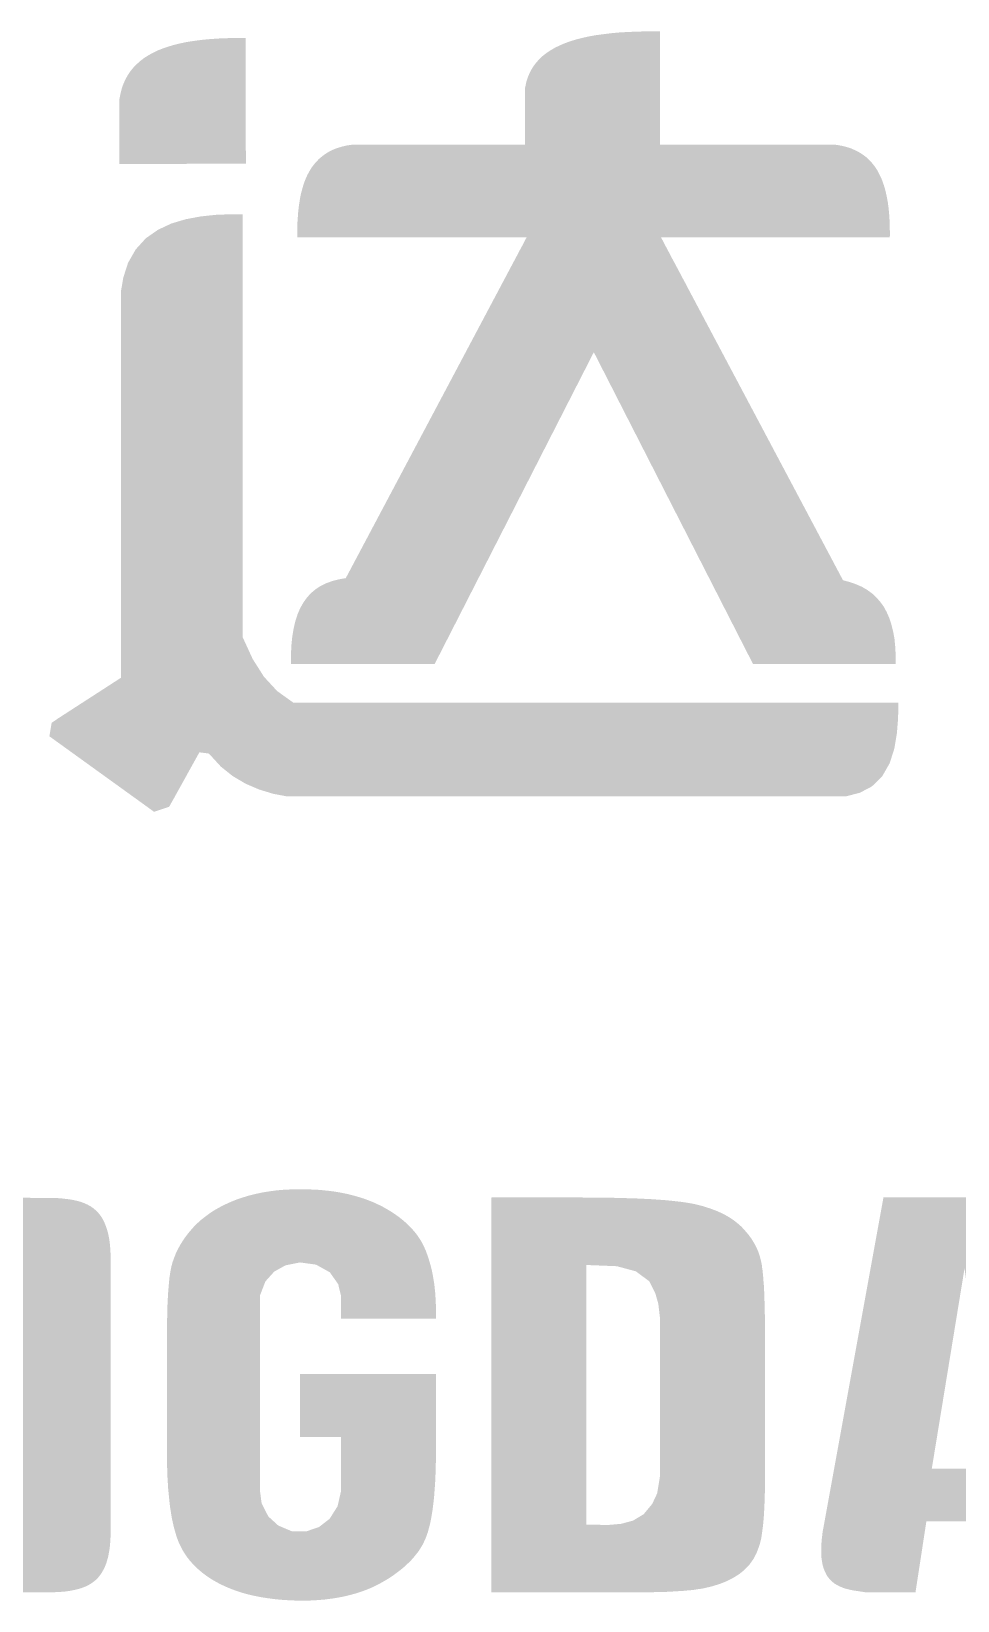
# Model space of a CAD drawing. Extents: x 757 to 8510, y -6585 to 527.
# Drawn here: x 6388.85 to 6396.42, y -827.13 to -814.3 of the extents above; entities that cross this region are included whole.
import ezdxf

# ---------------------------------------------------------------- set-up
doc = ezdxf.new("R2010")
doc.units = 0
doc.header["$MEASUREMENT"] = 0
doc.layers.add('图框', color=92, linetype='CONTINUOUS')

# ---------------------------------------------------------------- blocks, each defined once
blk = doc.blocks.new('LOGO_CD')
at = {"layer": '图框', "linetype": 'Continuous', "lineweight": -3}
h = blk.add_hatch(color=7, dxfattribs=at)
h.dxf.hatch_style = 1
h.paths.add_polyline_path([(49.738, 16.702), (49.706, 16.677), (49.678, 16.651), (49.651, 16.623), (49.628, 16.594), (49.607, 16.562), (49.589, 16.529), (49.573, 16.494), (49.56, 16.457), (49.55, 16.418), (49.542, 16.377), (49.54, 16.367), (49.539, 16.361), (49.539, 16.36), (49.539, 15.839), (50.574, 15.841), (50.574, 15.849), (50.573, 16.869), (50.568, 16.869), (50.559, 16.869), (50.483, 16.869), (50.41, 16.867), (50.34, 16.864), (50.273, 16.859), (50.21, 16.853), (50.15, 16.845), (50.092, 16.836), (50.038, 16.825), (49.986, 16.812), (49.938, 16.798), (49.892, 16.782), (49.849, 16.765), (49.809, 16.745), (49.772, 16.724)])
h = blk.add_hatch(color=7, dxfattribs=at)
h.dxf.hatch_style = 1
h.paths.add_polyline_path([(52.847, 15.197), (52.843, 15.188), (52.838, 15.179), (52.833, 15.169), (52.827, 15.159), (52.822, 15.149), (52.816, 15.138), (52.77, 15.051), (52.762, 15.037), (52.755, 15.023), (52.747, 15.008), (51.391, 12.453), (51.333, 12.443), (51.28, 12.429), (51.23, 12.411), (51.185, 12.389), (51.144, 12.362), (51.107, 12.331), (51.074, 12.295), (51.045, 12.254), (51.019, 12.209), (50.997, 12.158), (50.979, 12.103), (50.965, 12.043), (50.954, 11.978), (50.947, 11.908), (50.943, 11.833), (50.943, 11.752), (52.118, 11.752), (52.118, 11.753), (52.151, 11.817), (52.158, 11.83), (53.419, 14.3), (54.674, 11.842), (54.72, 11.753), (54.72, 11.752), (55.887, 11.752), (55.887, 11.825), (55.883, 11.894), (55.877, 11.958), (55.866, 12.018), (55.852, 12.074), (55.835, 12.126), (55.814, 12.174), (55.79, 12.219), (55.761, 12.259), (55.729, 12.295), (55.694, 12.328), (55.654, 12.357), (55.611, 12.382), (55.563, 12.403), (55.512, 12.421), (55.456, 12.436), (54.19, 14.821), (54.171, 14.858), (54.142, 14.911), (54.133, 14.929), (54.124, 14.946), (54.115, 14.962), (54.082, 15.025), (54.074, 15.039), (54.059, 15.067), (54.052, 15.081), (54.045, 15.094), (54.038, 15.107), (54.019, 15.143), (54.013, 15.154), (53.992, 15.194), (53.988, 15.203), (53.979, 15.219), (53.975, 15.226), (53.968, 15.24), (55.839, 15.24), (55.839, 15.24), (55.839, 15.242), (55.839, 15.248), (55.84, 15.273), (55.839, 15.298), (55.839, 15.322), (55.838, 15.345), (55.838, 15.368), (55.836, 15.391), (55.835, 15.413), (55.833, 15.435), (55.831, 15.457), (55.829, 15.478), (55.826, 15.498), (55.824, 15.518), (55.82, 15.538), (55.817, 15.557), (55.813, 15.576), (55.809, 15.594), (55.805, 15.612), (55.801, 15.629), (55.796, 15.646), (55.791, 15.663), (55.785, 15.679), (55.78, 15.695), (55.774, 15.71), (55.768, 15.725), (55.761, 15.74), (55.754, 15.754), (55.747, 15.768), (55.74, 15.781), (55.732, 15.794), (55.724, 15.806), (55.716, 15.818), (55.707, 15.83), (55.698, 15.841), (55.689, 15.852), (55.679, 15.863), (55.669, 15.873), (55.659, 15.882), (55.649, 15.892), (55.638, 15.901), (55.627, 15.909), (55.615, 15.917), (55.604, 15.925), (55.592, 15.932), (55.579, 15.939), (55.567, 15.946), (55.554, 15.952), (55.54, 15.958), (55.527, 15.964), (55.513, 15.969), (55.498, 15.974), (55.484, 15.978), (55.469, 15.982), (55.453, 15.986), (55.438, 15.989), (55.422, 15.992), (55.406, 15.994), (55.389, 15.997), (55.385, 15.997), (55.383, 15.997), (55.382, 15.998), (55.381, 15.998), (55.381, 15.998), (53.959, 15.998), (53.959, 16.923), (53.958, 16.923), (53.957, 16.923), (53.954, 16.923), (53.949, 16.923), (53.929, 16.923), (53.849, 16.923), (53.772, 16.921), (53.699, 16.918), (53.628, 16.914), (53.562, 16.908), (53.498, 16.9), (53.438, 16.892), (53.38, 16.882), (53.326, 16.87), (53.275, 16.857), (53.227, 16.842), (53.182, 16.826), (53.14, 16.808), (53.101, 16.789), (53.065, 16.768), (53.032, 16.746), (53.001, 16.722), (52.974, 16.696), (52.949, 16.669), (52.927, 16.64), (52.908, 16.61), (52.892, 16.578), (52.878, 16.544), (52.867, 16.509), (52.859, 16.471), (52.857, 16.462), (52.856, 16.457), (52.856, 15.998), (51.453, 15.998), (51.453, 15.998), (51.452, 15.998), (51.451, 15.997), (51.44, 15.996), (51.42, 15.993), (51.399, 15.99), (51.379, 15.985), (51.36, 15.981), (51.341, 15.975), (51.323, 15.969), (51.305, 15.963), (51.288, 15.956), (51.272, 15.948), (51.255, 15.94), (51.24, 15.931), (51.225, 15.921), (51.21, 15.911), (51.196, 15.9), (51.182, 15.889), (51.169, 15.877), (51.157, 15.864), (51.144, 15.851), (51.133, 15.837), (51.122, 15.823), (51.111, 15.808), (51.101, 15.792), (51.091, 15.775), (51.082, 15.758), (51.073, 15.74), (51.065, 15.722), (51.057, 15.703), (51.05, 15.683), (51.043, 15.662), (51.037, 15.641), (51.031, 15.619), (51.025, 15.597), (51.02, 15.574), (51.016, 15.55), (51.012, 15.525), (51.008, 15.5), (51.005, 15.474), (51.002, 15.447), (51, 15.42), (50.998, 15.392), (50.996, 15.363), (50.995, 15.333), (50.995, 15.303), (50.995, 15.272), (50.995, 15.24), (52.87, 15.24)])
h = blk.add_hatch(color=7, dxfattribs=at)
h.dxf.hatch_style = 1
h.paths.add_polyline_path([(49.007, 11.132), (48.968, 11.16), (48.986, 11.27), (49.037, 11.305), (49.552, 11.638), (49.552, 14.792), (49.572, 14.91), (49.611, 15.031), (49.674, 15.141), (49.757, 15.232), (49.856, 15.301), (49.965, 15.352), (50.082, 15.387), (50.204, 15.41), (50.327, 15.423), (50.45, 15.428), (50.549, 15.428), (50.549, 11.968), (50.63, 11.792), (50.722, 11.647), (50.83, 11.53), (50.961, 11.436), (55.908, 11.436), (55.907, 11.313), (55.897, 11.186), (55.876, 11.06), (55.838, 10.94), (55.776, 10.832), (55.692, 10.75), (55.593, 10.698), (55.475, 10.668), (50.914, 10.668), (50.798, 10.69), (50.683, 10.725), (50.571, 10.773), (50.465, 10.836), (50.371, 10.911), (50.272, 11.019), (50.194, 11.029), (49.978, 10.639), (49.976, 10.635), (49.974, 10.632), (49.973, 10.631), (49.947, 10.584), (49.823, 10.543), (49.771, 10.581)])
h = blk.add_hatch(color=7, dxfattribs=at)
h.dxf.hatch_style = 1
h.paths.add_polyline_path([(50.69, 6.59), (50.734, 6.704), (50.806, 6.784), (50.898, 6.835), (51.016, 6.859), (51.148, 6.841), (51.261, 6.778), (51.329, 6.681), (51.352, 6.586), (51.352, 6.398), (51.353, 6.398), (52.128, 6.398), (52.129, 6.398), (52.129, 6.398), (52.129, 6.429), (52.129, 6.462), (52.128, 6.496), (52.127, 6.53), (52.125, 6.566), (52.123, 6.603), (52.119, 6.641), (52.115, 6.679), (52.109, 6.717), (52.102, 6.757), (52.094, 6.796), (52.084, 6.836), (52.072, 6.877), (52.059, 6.917), (52.044, 6.958), (52.034, 6.98), (52.024, 7.002), (52.012, 7.024), (52, 7.045), (51.986, 7.066), (51.972, 7.086), (51.956, 7.106), (51.939, 7.126), (51.922, 7.145), (51.903, 7.164), (51.884, 7.182), (51.863, 7.2), (51.841, 7.218), (51.819, 7.235), (51.795, 7.252), (51.77, 7.269), (51.744, 7.285), (51.718, 7.3), (51.69, 7.316), (51.661, 7.33), (51.632, 7.344), (51.601, 7.357), (51.57, 7.369), (51.538, 7.381), (51.506, 7.391), (51.472, 7.401), (51.438, 7.41), (51.403, 7.419), (51.367, 7.426), (51.33, 7.433), (51.293, 7.439), (51.254, 7.444), (51.215, 7.448), (51.175, 7.452), (51.134, 7.454), (51.093, 7.456), (51.051, 7.457), (51.029, 7.457), (51.018, 7.457), (51.013, 7.457), (51.009, 7.457), (50.946, 7.456), (50.885, 7.453), (50.825, 7.448), (50.767, 7.44), (50.71, 7.431), (50.655, 7.419), (50.601, 7.406), (50.549, 7.39), (50.498, 7.373), (50.449, 7.353), (50.403, 7.332), (50.358, 7.309), (50.316, 7.285), (50.276, 7.259), (50.239, 7.231), (50.203, 7.203), (50.17, 7.172), (50.139, 7.14), (50.111, 7.107), (50.084, 7.073), (50.06, 7.038), (50.038, 7.003), (50.019, 6.968), (50.002, 6.933), (49.988, 6.897), (49.975, 6.861), (49.965, 6.825), (49.958, 6.788), (49.952, 6.751), (49.949, 6.73), (49.947, 6.709), (49.945, 6.687), (49.943, 6.664), (49.941, 6.64), (49.939, 6.615), (49.937, 6.589), (49.936, 6.563), (49.935, 6.535), (49.933, 6.506), (49.932, 6.476), (49.931, 6.445), (49.931, 6.414), (49.93, 6.381), (49.929, 6.347), (49.929, 6.313), (49.929, 6.277), (49.929, 6.259), (49.929, 6.254), (49.929, 5.312), (49.929, 5.308), (49.929, 5.305), (49.929, 5.292), (49.929, 5.243), (49.93, 5.196), (49.932, 5.15), (49.933, 5.105), (49.936, 5.061), (49.938, 5.019), (49.942, 4.978), (49.946, 4.938), (49.95, 4.9), (49.954, 4.863), (49.96, 4.827), (49.965, 4.793), (49.971, 4.759), (49.978, 4.728), (49.985, 4.697), (49.993, 4.668), (50.001, 4.64), (50.009, 4.614), (50.018, 4.589), (50.028, 4.564), (50.039, 4.541), (50.051, 4.517), (50.064, 4.495), (50.078, 4.473), (50.093, 4.451), (50.109, 4.43), (50.126, 4.41), (50.144, 4.39), (50.163, 4.371), (50.183, 4.352), (50.204, 4.334), (50.226, 4.316), (50.249, 4.299), (50.273, 4.283), (50.297, 4.267), (50.323, 4.252), (50.35, 4.237), (50.378, 4.223), (50.407, 4.209), (50.436, 4.197), (50.466, 4.185), (50.497, 4.174), (50.529, 4.163), (50.562, 4.153), (50.596, 4.144), (50.63, 4.136), (50.665, 4.129), (50.701, 4.122), (50.738, 4.116), (50.775, 4.111), (50.813, 4.106), (50.853, 4.102), (50.892, 4.099), (50.933, 4.097), (50.975, 4.095), (51.017, 4.095), (51.059, 4.095), (51.1, 4.095), (51.14, 4.097), (51.18, 4.1), (51.218, 4.103), (51.256, 4.108), (51.294, 4.113), (51.33, 4.119), (51.366, 4.126), (51.402, 4.134), (51.436, 4.143), (51.47, 4.152), (51.503, 4.163), (51.536, 4.174), (51.568, 4.186), (51.599, 4.199), (51.629, 4.213), (51.659, 4.228), (51.688, 4.244), (51.716, 4.26), (51.744, 4.277), (51.77, 4.294), (51.795, 4.312), (51.819, 4.33), (51.842, 4.348), (51.864, 4.366), (51.885, 4.385), (51.905, 4.404), (51.924, 4.423), (51.942, 4.442), (51.958, 4.462), (51.974, 4.482), (51.989, 4.502), (52.002, 4.523), (52.015, 4.544), (52.026, 4.565), (52.036, 4.587), (52.046, 4.609), (52.054, 4.631), (52.062, 4.654), (52.069, 4.68), (52.076, 4.707), (52.083, 4.735), (52.089, 4.766), (52.094, 4.797), (52.1, 4.831), (52.104, 4.866), (52.109, 4.903), (52.113, 4.941), (52.116, 4.981), (52.119, 5.022), (52.122, 5.065), (52.124, 5.11), (52.126, 5.157), (52.127, 5.205), (52.128, 5.254), (52.128, 5.305), (52.128, 5.318), (52.128, 5.325), (52.128, 5.328), (52.128, 5.335), (52.128, 5.454), (52.128, 5.454), (52.128, 5.454), (52.128, 5.947), (52.125, 5.947), (51.017, 5.947), (51.017, 5.903), (51.016, 5.433), (51.016, 5.433), (51.352, 5.433), (51.352, 4.989), (51.324, 4.866), (51.259, 4.763), (51.171, 4.695), (51.07, 4.661), (50.95, 4.661), (50.839, 4.708), (50.758, 4.782), (50.703, 4.889), (50.69, 4.989)])
h = blk.add_hatch(color=7, dxfattribs=at)
h.dxf.hatch_style = 1
h.paths.add_polyline_path([(49.469, 6.882), (49.469, 4.666), (49.468, 4.64), (49.468, 4.616), (49.466, 4.592), (49.465, 4.569), (49.463, 4.547), (49.461, 4.526), (49.458, 4.505), (49.454, 4.485), (49.451, 4.466), (49.447, 4.448), (49.442, 4.43), (49.437, 4.413), (49.432, 4.397), (49.426, 4.382), (49.42, 4.367), (49.413, 4.353), (49.406, 4.34), (49.399, 4.327), (49.391, 4.314), (49.383, 4.303), (49.365, 4.281), (49.346, 4.262), (49.325, 4.245), (49.302, 4.23), (49.278, 4.216), (49.253, 4.205), (49.225, 4.195), (49.197, 4.187), (49.166, 4.18), (49.134, 4.174), (49.101, 4.169), (49.066, 4.166), (49.029, 4.164), (48.991, 4.162), (48.952, 4.161), (48.911, 4.161), (48.868, 4.161), (48.595, 4.161), (48.046, 5.427), (48.076, 4.161), (47.795, 4.161), (47.755, 4.161), (47.716, 4.162), (47.678, 4.164), (47.642, 4.166), (47.607, 4.17), (47.574, 4.174), (47.542, 4.18), (47.512, 4.187), (47.484, 4.196), (47.457, 4.206), (47.431, 4.217), (47.407, 4.231), (47.385, 4.246), (47.364, 4.263), (47.345, 4.282), (47.327, 4.304), (47.319, 4.315), (47.312, 4.328), (47.304, 4.341), (47.297, 4.354), (47.291, 4.368), (47.285, 4.383), (47.279, 4.398), (47.274, 4.414), (47.269, 4.431), (47.264, 4.449), (47.26, 4.467), (47.257, 4.486), (47.253, 4.506), (47.251, 4.526), (47.248, 4.547), (47.246, 4.569), (47.245, 4.592), (47.243, 4.616), (47.243, 4.641), (47.243, 4.666), (47.243, 6.882), (47.243, 6.908), (47.243, 6.932), (47.245, 6.956), (47.246, 6.979), (47.248, 7.001), (47.251, 7.022), (47.253, 7.043), (47.257, 7.062), (47.26, 7.081), (47.264, 7.1), (47.269, 7.117), (47.274, 7.134), (47.279, 7.15), (47.285, 7.165), (47.291, 7.18), (47.297, 7.194), (47.304, 7.208), (47.312, 7.221), (47.319, 7.233), (47.328, 7.244), (47.345, 7.266), (47.364, 7.285), (47.385, 7.303), (47.407, 7.318), (47.431, 7.331), (47.457, 7.343), (47.484, 7.353), (47.512, 7.361), (47.542, 7.368), (47.574, 7.374), (47.607, 7.378), (47.642, 7.382), (47.678, 7.385), (47.716, 7.386), (47.755, 7.387), (48.076, 7.388), (48.673, 6.144), (48.635, 7.388), (48.995, 7.386), (49.033, 7.385), (49.069, 7.382), (49.104, 7.378), (49.137, 7.374), (49.169, 7.368), (49.199, 7.361), (49.227, 7.353), (49.254, 7.343), (49.28, 7.331), (49.304, 7.318), (49.326, 7.303), (49.347, 7.285), (49.366, 7.266), (49.384, 7.244), (49.392, 7.233), (49.399, 7.221), (49.407, 7.208), (49.414, 7.194), (49.42, 7.18), (49.426, 7.165), (49.432, 7.15), (49.437, 7.134), (49.442, 7.117), (49.447, 7.1), (49.451, 7.081), (49.455, 7.062), (49.458, 7.043), (49.461, 7.022), (49.463, 7.001), (49.465, 6.979), (49.466, 6.956), (49.468, 6.932), (49.468, 6.908)])
h = blk.add_hatch(color=7, dxfattribs=at)
h.dxf.hatch_style = 1
h.paths.add_polyline_path([(52.583, 7.39), (52.582, 7.389), (52.582, 4.163), (52.582, 4.163), (53.8, 4.163), (53.822, 4.163), (53.843, 4.163), (53.864, 4.163), (53.884, 4.163), (53.904, 4.163), (53.924, 4.164), (53.944, 4.164), (53.963, 4.165), (53.981, 4.165), (54, 4.166), (54.018, 4.166), (54.036, 4.167), (54.053, 4.168), (54.07, 4.169), (54.087, 4.17), (54.103, 4.171), (54.119, 4.172), (54.135, 4.173), (54.15, 4.174), (54.165, 4.175), (54.18, 4.177), (54.194, 4.178), (54.208, 4.179), (54.222, 4.181), (54.235, 4.182), (54.248, 4.184), (54.261, 4.186), (54.273, 4.188), (54.285, 4.189), (54.296, 4.191), (54.308, 4.193), (54.319, 4.195), (54.385, 4.211), (54.447, 4.23), (54.505, 4.253), (54.558, 4.28), (54.608, 4.311), (54.652, 4.347), (54.69, 4.387), (54.723, 4.433), (54.75, 4.484), (54.771, 4.54), (54.777, 4.56), (54.782, 4.581), (54.788, 4.605), (54.792, 4.631), (54.796, 4.66), (54.8, 4.691), (54.804, 4.724), (54.807, 4.759), (54.81, 4.796), (54.812, 4.836), (54.814, 4.878), (54.816, 4.922), (54.817, 4.968), (54.818, 5.017), (54.819, 5.068), (54.819, 5.121), (54.819, 5.121), (54.819, 6.251), (54.819, 6.28), (54.819, 6.307), (54.819, 6.335), (54.818, 6.361), (54.818, 6.387), (54.818, 6.413), (54.817, 6.438), (54.817, 6.462), (54.816, 6.486), (54.816, 6.509), (54.815, 6.531), (54.814, 6.553), (54.814, 6.574), (54.813, 6.595), (54.812, 6.615), (54.811, 6.635), (54.81, 6.653), (54.809, 6.672), (54.808, 6.69), (54.806, 6.707), (54.805, 6.723), (54.804, 6.739), (54.802, 6.755), (54.801, 6.769), (54.799, 6.784), (54.798, 6.797), (54.796, 6.81), (54.794, 6.823), (54.793, 6.834), (54.791, 6.846), (54.789, 6.856), (54.787, 6.866), (54.777, 6.905), (54.765, 6.943), (54.749, 6.98), (54.73, 7.016), (54.709, 7.051), (54.684, 7.085), (54.656, 7.118), (54.626, 7.151), (54.592, 7.181), (54.554, 7.21), (54.513, 7.236), (54.468, 7.26), (54.419, 7.282), (54.367, 7.301), (54.31, 7.319), (54.251, 7.334), (54.218, 7.341), (54.182, 7.347), (54.142, 7.353), (54.099, 7.358), (54.052, 7.363), (54.002, 7.368), (53.948, 7.372), (53.891, 7.376), (53.83, 7.379), (53.766, 7.382), (53.698, 7.384), (53.626, 7.386), (53.551, 7.388), (53.473, 7.389), (53.391, 7.389), (53.305, 7.39), (53.304, 7.39)])
h.paths.add_polyline_path([(53.357, 6.838), (53.607, 6.828), (53.763, 6.786), (53.872, 6.705), (53.922, 6.605), (53.946, 6.522), (53.96, 6.403), (53.961, 5.118), (53.937, 4.971), (53.896, 4.884), (53.826, 4.8), (53.739, 4.748), (53.642, 4.722), (53.541, 4.713), (53.357, 4.715)], flags=16)
h = blk.add_hatch(color=7, dxfattribs=at)
h.dxf.hatch_style = 1
h.paths.add_polyline_path([(57.561, 4.704), (57.013, 7.39), (55.787, 7.39), (55.787, 7.39), (55.292, 4.668), (55.292, 4.667), (55.291, 4.664), (55.289, 4.65), (55.286, 4.624), (55.283, 4.599), (55.281, 4.574), (55.279, 4.551), (55.278, 4.528), (55.278, 4.507), (55.278, 4.486), (55.279, 4.466), (55.28, 4.447), (55.282, 4.429), (55.285, 4.411), (55.288, 4.394), (55.292, 4.378), (55.296, 4.363), (55.301, 4.349), (55.307, 4.335), (55.313, 4.322), (55.319, 4.309), (55.326, 4.297), (55.334, 4.286), (55.342, 4.276), (55.351, 4.266), (55.36, 4.256), (55.37, 4.247), (55.38, 4.239), (55.391, 4.231), (55.403, 4.224), (55.415, 4.218), (55.427, 4.211), (55.44, 4.206), (55.453, 4.2), (55.467, 4.195), (55.482, 4.191), (55.497, 4.187), (55.512, 4.183), (55.528, 4.18), (55.544, 4.177), (55.636, 4.163), (55.636, 4.163), (56.049, 4.163), (56.138, 4.743), (56.721, 4.743), (56.725, 4.712), (56.81, 4.163), (57.198, 4.163), (57.198, 4.163), (57.252, 4.169), (57.271, 4.171), (57.289, 4.173), (57.306, 4.176), (57.323, 4.179), (57.34, 4.182), (57.356, 4.185), (57.372, 4.189), (57.387, 4.194), (57.401, 4.199), (57.415, 4.204), (57.429, 4.21), (57.442, 4.216), (57.454, 4.223), (57.466, 4.23), (57.477, 4.238), (57.488, 4.247), (57.498, 4.256), (57.508, 4.265), (57.517, 4.276), (57.525, 4.287), (57.533, 4.298), (57.54, 4.31), (57.547, 4.323), (57.553, 4.337), (57.559, 4.351), (57.564, 4.367), (57.568, 4.382), (57.572, 4.399), (57.575, 4.417), (57.577, 4.435), (57.579, 4.454), (57.58, 4.474), (57.581, 4.495), (57.581, 4.517), (57.58, 4.54), (57.579, 4.564), (57.577, 4.588), (57.574, 4.614), (57.571, 4.64), (57.567, 4.668), (57.563, 4.694)])
h.paths.add_polyline_path([(56.664, 5.172), (56.45, 6.811), (56.182, 5.172)], flags=16)
blk = doc.blocks.new('Title_Block')
at = {"layer": '图框', "linetype": 'Continuous'}
blk.add_blockref('LOGO_CD', (-180.725, 30.43), dxfattribs=at)

msp = doc.modelspace()

# ---------------------------------------------------------------- block references
at = {"layer": '图框', "linetype": 'Continuous'}
msp.add_blockref('Title_Block', (6520.75, -861.65), dxfattribs=at)

doc.saveas('drawing.dxf')
